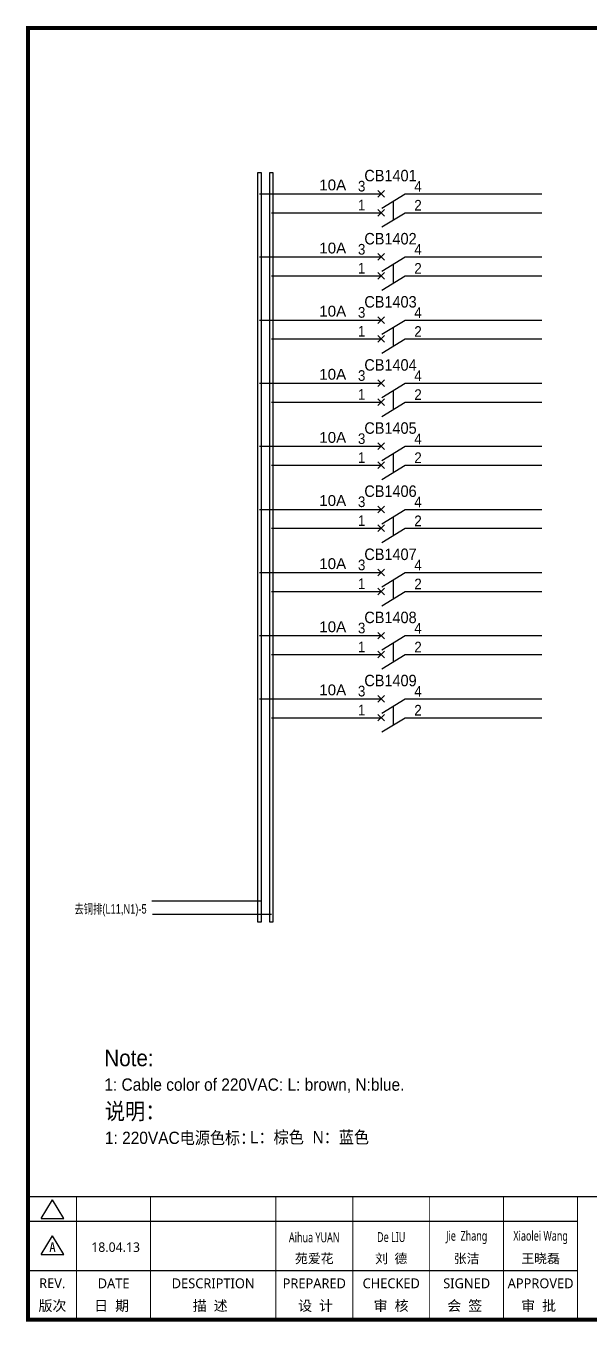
# Model space of a CAD drawing. Extents: x 81437 to 204847, y -54597 to -29444.
# Drawn here: x 101450 to 102826, y -41358 to -38196 of the extents above; entities that cross this region are included whole.
import ezdxf
from ezdxf.enums import TextEntityAlignment as Align

# ---------------------------------------------------------------- set-up
doc = ezdxf.new("R2010")
doc.units = 0
doc.header["$LTSCALE"] = 100
doc.header["$MEASUREMENT"] = 0
doc.layers.add('t', color=1, linetype='Continuous')
doc.layers.add('空气开关', color=7, linetype='Continuous')
doc.styles.add('HZ', font='arial.ttf', dxfattribs={"width": 0.7})
doc.styles.get("Standard").update_dxf_attribs({"font": ''})
doc.styles.add('微软雅黑', font='')
doc.styles.get('Standard').set_extended_font_data('SimSun')
doc.styles.get('微软雅黑').set_extended_font_data('Microsoft YaHei')

# ---------------------------------------------------------------- blocks, each defined once
blk = doc.blocks.new('供电端子')
at = {"style": 'HZ', "width": 0.7}
blk.add_attdef('供电端子', (0, 0), '', height=17, dxfattribs=at)
blk = doc.blocks.new('图框')
at = {"color": 7}
for p, q in [((-6.2, -2970.4), (1334, -2970.4)), ((-6.2, -3090.4), (1334, -3090.4))]:
    blk.add_line(p, q, dxfattribs=at)
at = {"color": 7, "const_width": 3}
blk.add_lwpolyline([(4109.5, -2910.4), (-6.2, -2910.4)], dxfattribs=at)
at = {"layer": 't', "color": 7}
for p, q in [((25.8, -2963.9), (53.7, -2918)), ((81.7, -2963.9), (53.7, -2918)), ((25.8, -2963.9), (81.7, -2963.9)), ((25.8, -3051.8), (53.7, -3006)), ((81.7, -3051.8), (53.7, -3006)), ((25.8, -3051.8), (81.7, -3051.8))]:
    blk.add_line(p, q, dxfattribs=at)
at = {"layer": 't', "color": 7, "const_width": 9.62}
blk.add_lwpolyline([(4109.5, -3210.4), (4109.5, -58.9), (-6.2, -58.9), (-6.2, -3210.4)], close=True, dxfattribs=at)
at = {"layer": 't', "color": 7, "const_width": 2.4}
for points in [[(112.6, -2911.6), (112.6, -3210.4)], [(292.9, -2911.6), (292.9, -3210.4)], [(598.2, -2911.6), (598.2, -3215.3)], [(785.8, -2911.6), (785.8, -3215.3)], [(973.4, -2911.6), (973.4, -3215.3)], [(1153.7, -2911.6), (1153.7, -3215.3)], [(1334, -2911.6), (1334, -3215.3)]]:
    blk.add_lwpolyline(points, dxfattribs=at)
at = {"color": 7, "style": '微软雅黑', "flags": 8}
for tag, p, height in [('DWG.NAME:', (1375.5, -2969.2), 25), ('DWG.NO.:', (3122, -3089.3), 24), ('图纸编号', (3309.2, -3111.3), 24), ('FILENO.:', (3122.5, -3165), 24), ('文档号', (3311.6, -3183), 24)]:
    blk.add_attdef(tag, p, '', height=height, dxfattribs=at)
at = {"color": 7, "style": '微软雅黑', "width": 0.8, "flags": 8}
for tag, p, height in [('PROJECTNAME:', (3119.3, -2971.7), 24), ('PROJECT_NAME', (3324.7, -2969.2), 25)]:
    blk.add_attdef(tag, p, '', height=height, dxfattribs=at)
at = {"color": 7, "style": '微软雅黑', "flags": 8}
for tag, height, width, p in [('RENLIU', 24, 0.7, (692, -3009.2)), ('SHUFENWANG', 24, 0.7, (879.6, -3009.2)), ('FANGHOU', 24, 0.7, (1063.6, -3009.2)), ('DANDANLI', 24, 0.7, (1243.9, -3009.2)), ('#10STATIONONTROLCABINETCOVER', 30, 0.6, (1771.7, -3076)), ('HANGZHOUHOLLYSYSAUTOMATIONCO.,LTD.', 24, 0.7, (2763.9, -3104.6))]:
    blk.add_attdef(tag, text='', height=height, dxfattribs=dict(at, width=width)).set_placement(p, align=Align.MIDDLE)
for tag, p in [('图纸名称:', (1371.6, -3024.8)), ('项目名称', (3272.9, -3045.6))]:
    blk.add_attdef(tag, text='', height=25, dxfattribs=at).set_placement(p, align=Align.BOTTOM_LEFT)
at = {"color": 7, "flags": 8}
blk.add_attdef('A', text='', height=23, dxfattribs=at).set_placement((53.7, -3033.7), align=Align.MIDDLE)
at = {"color": 7, "style": '微软雅黑', "flags": 8}
for tag, height, p in [('设计时间', 23, (207.7, -3033.7)), ('刘仁', 23, (692, -3061.1)), ('王姝芬', 23, (879.6, -3061.1)), ('侯方', 23, (1063.6, -3061.1)), ('李丹丹', 23, (1243.9, -3061.1)), ('PAGEXOFX', 24, (3947.6, -3097.9)), ('REV.', 24, (53.2, -3121.9)), ('DATE', 24, (202.7, -3121.9)), ('DESCRIPTION', 24, (445.6, -3121.9)), ('PREPARED', 24, (692, -3121.9)), ('CHECKED', 24, (879.6, -3121.9)), ('SIGNED', 24, (1063.6, -3121.9)), ('APPROVED', 24, (1243.9, -3121.9)), ('图纸名称', 30, (1771.7, -3153.6)), ('第几页共几页', 24, (3947.6, -3172.9))]:
    blk.add_attdef(tag, text='', height=height, dxfattribs=at).set_placement(p, align=Align.MIDDLE)
at = {"layer": 't', "color": 7, "style": '微软雅黑'}
for s, p in [('版次', (53.7, -3176.5)), ('日  期', (198, -3176.5)), ('描  述', (438.3, -3176.5)), ('设  计', (695.3, -3176.5)), ('审  核', (879.4, -3176.5)), ('会  签', (1058.9, -3176.5)), ('审  批', (1239.1, -3176.5))]:
    blk.add_text(s, height=25, dxfattribs=at).set_placement(p, align=Align.MIDDLE_CENTER)

msp = doc.modelspace()

# ---------------------------------------------------------------- linework, layer by layer
at = {"color": 43}
for p, q in [((102019.5, -38605.2), (102316.2, -38605.2)), ((102374.7, -38605.2), (102708.4, -38605.2)), ((102019.5, -38759.2), (102316.2, -38759.2)), ((102374.7, -38759.2), (102708.4, -38759.2)), ((102019.5, -38913.2), (102316.2, -38913.2)), ((102374.7, -38913.2), (102708.4, -38913.2)), ((102019.5, -39067.2), (102316.2, -39067.2)), ((102374.7, -39067.2), (102708.4, -39067.2)), ((102019.5, -39221.2), (102316.2, -39221.2)), ((102374.7, -39221.2), (102708.4, -39221.2)), ((102019.5, -39375.2), (102316.2, -39375.2)), ((102374.7, -39375.2), (102708.4, -39375.2)), ((102019.5, -39529.2), (102316.2, -39529.2)), ((102374.7, -39529.2), (102708.4, -39529.2)), ((102019.5, -39683.2), (102316.2, -39683.2)), ((102374.7, -39683.2), (102708.4, -39683.2)), ((102019.5, -39837.2), (102316.2, -39837.2)), ((102374.7, -39837.2), (102708.4, -39837.2)), ((101757.3, -40330.2), (102023.8, -40330.2))]:
    msp.add_line(p, q, dxfattribs=at)
at = {"color": 6}
for p, q in [((102324.3, -38613.3), (102308.1, -38597.1)), ((102308.1, -38613.3), (102324.3, -38597.1)), ((102318.3, -38640), (102374.7, -38605.2)), ((102308.1, -38659.4), (102324.3, -38643.2)), ((102324.3, -38659.4), (102308.1, -38643.2)), ((102318.3, -38686.1), (102374.7, -38651.3)), ((102324.3, -38767.3), (102308.1, -38751.1)), ((102308.1, -38767.3), (102324.3, -38751.1)), ((102318.3, -38794), (102374.7, -38759.2)), ((102324.3, -38813.4), (102308.1, -38797.2)), ((102308.1, -38813.4), (102324.3, -38797.2)), ((102318.3, -38840.1), (102374.7, -38805.3)), ((102308.1, -38921.3), (102324.3, -38905.1)), ((102324.3, -38921.3), (102308.1, -38905.1)), ((102318.3, -38948), (102374.7, -38913.2)), ((102308.1, -38967.4), (102324.3, -38951.2)), ((102324.3, -38967.4), (102308.1, -38951.2)), ((102318.3, -38994.1), (102374.7, -38959.3)), ((102324.3, -39075.3), (102308.1, -39059.1)), ((102308.1, -39075.3), (102324.3, -39059.1)), ((102318.3, -39102), (102374.7, -39067.2)), ((102324.3, -39121.4), (102308.1, -39105.2)), ((102308.1, -39121.4), (102324.3, -39105.2)), ((102318.3, -39148.1), (102374.7, -39113.3)), ((102308.1, -39229.3), (102324.3, -39213.1)), ((102324.3, -39229.3), (102308.1, -39213.1)), ((102318.3, -39256), (102374.7, -39221.2)), ((102308.1, -39275.4), (102324.3, -39259.2)), ((102324.3, -39275.4), (102308.1, -39259.2)), ((102318.3, -39302.1), (102374.7, -39267.3)), ((102324.3, -39383.3), (102308.1, -39367.1)), ((102308.1, -39383.3), (102324.3, -39367.1)), ((102318.3, -39410), (102374.7, -39375.2)), ((102324.3, -39429.4), (102308.1, -39413.2)), ((102308.1, -39429.4), (102324.3, -39413.2)), ((102318.3, -39456.1), (102374.7, -39421.3)), ((102324.3, -39537.3), (102308.1, -39521.1)), ((102308.1, -39537.3), (102324.3, -39521.1)), ((102318.3, -39564), (102374.7, -39529.2)), ((102324.3, -39583.4), (102308.1, -39567.2)), ((102308.1, -39583.4), (102324.3, -39567.2)), ((102318.3, -39610.1), (102374.7, -39575.3)), ((102308.1, -39691.3), (102324.3, -39675.1)), ((102324.3, -39691.3), (102308.1, -39675.1)), ((102318.3, -39718), (102374.7, -39683.2)), ((102308.1, -39737.4), (102324.3, -39721.2)), ((102324.3, -39737.4), (102308.1, -39721.2)), ((102318.3, -39764.1), (102374.7, -39729.3)), ((102324.3, -39845.3), (102308.1, -39829.1)), ((102308.1, -39845.3), (102324.3, -39829.1)), ((102318.3, -39872), (102374.7, -39837.2)), ((102324.3, -39891.4), (102308.1, -39875.2)), ((102308.1, -39891.4), (102324.3, -39875.2)), ((102318.3, -39918.1), (102374.7, -39883.3))]:
    msp.add_line(p, q, dxfattribs=at)
at = {"color": 5}
for p, q in [((102049.2, -38651.3), (102316.2, -38651.3)), ((102374.7, -38651.3), (102707.8, -38651.3)), ((102049.2, -38805.3), (102316.2, -38805.3)), ((102374.7, -38805.3), (102707.8, -38805.3)), ((102049.2, -38959.3), (102316.2, -38959.3)), ((102374.7, -38959.3), (102707.8, -38959.3)), ((102049.2, -39113.3), (102316.2, -39113.3)), ((102374.7, -39113.3), (102707.8, -39113.3)), ((102049.2, -39267.3), (102316.2, -39267.3)), ((102374.7, -39267.3), (102707.8, -39267.3)), ((102049.2, -39421.3), (102316.2, -39421.3)), ((102374.7, -39421.3), (102707.8, -39421.3)), ((102049.2, -39575.3), (102316.2, -39575.3)), ((102374.7, -39575.3), (102707.8, -39575.3)), ((102049.2, -39729.3), (102316.2, -39729.3)), ((102374.7, -39729.3), (102707.8, -39729.3)), ((102049.2, -39883.3), (102316.2, -39883.3)), ((102374.7, -39883.3), (102707.8, -39883.3)), ((101758.8, -40362.6), (102049.4, -40362.6))]:
    msp.add_line(p, q, dxfattribs=at)
at = {"color": 43}
msp.add_lwpolyline([(102023.5, -38553.5), (102023.5, -40382.3), (102015.7, -40382.3), (102015.7, -38553.5)], close=True, dxfattribs=at)
at = {"color": 5}
msp.add_lwpolyline([(102052.6, -38553.5), (102052.6, -40382.3), (102044.8, -40382.3), (102044.8, -38553.5)], close=True, dxfattribs=at)
at = {"layer": '空气开关', "color": 6}
for p, q in [((102346.5, -38668.7), (102346.5, -38622.6)), ((102346.5, -38822.7), (102346.5, -38776.6)), ((102346.5, -38976.7), (102346.5, -38930.6)), ((102346.5, -39130.7), (102346.5, -39084.6)), ((102346.5, -39284.7), (102346.5, -39238.6)), ((102346.5, -39438.7), (102346.5, -39392.6)), ((102346.5, -39592.7), (102346.5, -39546.6)), ((102346.5, -39746.7), (102346.5, -39700.6)), ((102346.5, -39900.7), (102346.5, -39854.6))]:
    msp.add_line(p, q, dxfattribs=at)

# ---------------------------------------------------------------- block references
at = {"color": 1}
ref = msp.add_blockref('图框', (101461.3, -38141.5), dxfattribs=at)
ref.add_attrib('DANDANLI', 'Xiaolei Wang', dxfattribs={"color": 7, "height": 24, "style": '微软雅黑', "width": 0.7, "flags": 8}).set_placement((102705.2, -41150.7), align=Align.MIDDLE)
ref.add_attrib('FANGHOU', 'Jie  Zhang', dxfattribs={"color": 7, "height": 24, "style": '微软雅黑', "width": 0.7, "flags": 8}).set_placement((102524.9, -41150.7), align=Align.MIDDLE)
ref.add_attrib('SHUFENWANG', 'De LIU', dxfattribs={"color": 7, "height": 24, "style": '微软雅黑', "width": 0.7, "flags": 8}).set_placement((102341, -41150.7), align=Align.MIDDLE)
ref.add_attrib('RENLIU', 'Aihua YUAN', dxfattribs={"color": 7, "height": 24, "style": '微软雅黑', "width": 0.7, "flags": 8}).set_placement((102153.4, -41150.7), align=Align.MIDDLE)
ref.add_attrib('APPROVED', 'APPROVED', dxfattribs={"color": 7, "height": 24, "style": '微软雅黑'}).set_placement((102705.2, -41263.4), align=Align.MIDDLE)
ref.add_attrib('SIGNED', 'SIGNED', dxfattribs={"color": 7, "height": 24, "style": '微软雅黑'}).set_placement((102524.9, -41263.4), align=Align.MIDDLE)
ref.add_attrib('CHECKED', 'CHECKED', dxfattribs={"color": 7, "height": 24, "style": '微软雅黑'}).set_placement((102341, -41263.4), align=Align.MIDDLE)
ref.add_attrib('PREPARED', 'PREPARED', dxfattribs={"color": 7, "height": 24, "style": '微软雅黑'}).set_placement((102153.4, -41263.4), align=Align.MIDDLE)
ref.add_attrib('DESCRIPTION', 'DESCRIPTION', dxfattribs={"color": 7, "height": 24, "style": '微软雅黑'}).set_placement((101906.9, -41263.4), align=Align.MIDDLE)
ref.add_attrib('DATE', 'DATE', dxfattribs={"color": 7, "height": 24, "style": '微软雅黑', "flags": 8}).set_placement((101664.1, -41263.4), align=Align.MIDDLE)
ref.add_attrib('REV.', 'REV.', dxfattribs={"color": 7, "height": 24, "style": '微软雅黑', "flags": 8}).set_placement((101514.5, -41263.4), align=Align.MIDDLE)
ref.add_attrib('A', 'A', dxfattribs={"color": 7, "height": 23, "flags": 8}).set_placement((101515.1, -41175.2), align=Align.MIDDLE)
ref.add_attrib('设计时间', '18.04.13', dxfattribs={"color": 7, "height": 23, "style": '微软雅黑', "flags": 8}).set_placement((101669, -41175.2), align=Align.MIDDLE)
ref.add_attrib('李丹丹', '王晓磊', dxfattribs={"color": 7, "height": 23, "style": '微软雅黑', "flags": 8}).set_placement((102705.2, -41202.5), align=Align.MIDDLE)
ref.add_attrib('侯方', '张洁', dxfattribs={"color": 7, "height": 23, "style": '微软雅黑', "flags": 8}).set_placement((102524.9, -41202.5), align=Align.MIDDLE)
ref.add_attrib('王姝芬', '刘  德', dxfattribs={"color": 7, "height": 23, "style": '微软雅黑', "flags": 8}).set_placement((102341, -41202.5), align=Align.MIDDLE)
ref.add_attrib('刘仁', '苑爱花', dxfattribs={"color": 7, "height": 23, "style": '微软雅黑', "flags": 8}).set_placement((102153.4, -41202.5), align=Align.MIDDLE)
ref = msp.add_blockref('供电端子', (102339.2, -38574.7), dxfattribs=dict(xscale=0.9349999999976717, yscale=0.9349999999976717))
ref.add_attrib('供电端子', 'CB1401', dxfattribs={"height": 28.05, "style": 'HZ', "width": 0.9}).set_placement((102339.2, -38574.7), align=Align.CENTER)
ref = msp.add_blockref('供电端子', (102198.4, -38596.7), dxfattribs=dict(xscale=0.9349999999976717, yscale=0.9349999999976717))
ref.add_attrib('供电端子', '10A', dxfattribs={"height": 26.4, "style": 'HZ'}).set_placement((102198.4, -38596.7), align=Align.CENTER)
ref = msp.add_blockref('供电端子', (102339.2, -38728.7), dxfattribs=dict(xscale=0.9349999999976717, yscale=0.9349999999976717))
ref.add_attrib('供电端子', 'CB1402', dxfattribs={"height": 28.05, "style": 'HZ', "width": 0.9}).set_placement((102339.2, -38728.7), align=Align.CENTER)
ref = msp.add_blockref('供电端子', (102198.4, -38750.7), dxfattribs=dict(xscale=0.9349999999976717, yscale=0.9349999999976717))
ref.add_attrib('供电端子', '10A', dxfattribs={"height": 26.4, "style": 'HZ'}).set_placement((102198.4, -38750.7), align=Align.CENTER)
ref = msp.add_blockref('供电端子', (102339.2, -38882.7), dxfattribs=dict(xscale=0.9349999999976717, yscale=0.9349999999976717))
ref.add_attrib('供电端子', 'CB1403', dxfattribs={"height": 28.05, "style": 'HZ', "width": 0.9}).set_placement((102339.2, -38882.7), align=Align.CENTER)
ref = msp.add_blockref('供电端子', (102198.4, -38904.7), dxfattribs=dict(xscale=0.9349999999976717, yscale=0.9349999999976717))
ref.add_attrib('供电端子', '10A', dxfattribs={"height": 26.4, "style": 'HZ'}).set_placement((102198.4, -38904.7), align=Align.CENTER)
ref = msp.add_blockref('供电端子', (102339.2, -39036.7), dxfattribs=dict(xscale=0.9349999999976717, yscale=0.9349999999976717))
ref.add_attrib('供电端子', 'CB1404', dxfattribs={"height": 28.05, "style": 'HZ', "width": 0.9}).set_placement((102339.2, -39036.7), align=Align.CENTER)
ref = msp.add_blockref('供电端子', (102198.4, -39058.7), dxfattribs=dict(xscale=0.9349999999976717, yscale=0.9349999999976717))
ref.add_attrib('供电端子', '10A', dxfattribs={"height": 26.4, "style": 'HZ'}).set_placement((102198.4, -39058.7), align=Align.CENTER)
ref = msp.add_blockref('供电端子', (102339.2, -39190.7), dxfattribs=dict(xscale=0.9349999999976717, yscale=0.9349999999976717))
ref.add_attrib('供电端子', 'CB1405', dxfattribs={"height": 28.05, "style": 'HZ', "width": 0.9}).set_placement((102339.2, -39190.7), align=Align.CENTER)
ref = msp.add_blockref('供电端子', (102198.4, -39212.7), dxfattribs=dict(xscale=0.9349999999976717, yscale=0.9349999999976717))
ref.add_attrib('供电端子', '10A', dxfattribs={"height": 26.4, "style": 'HZ'}).set_placement((102198.4, -39212.7), align=Align.CENTER)
ref = msp.add_blockref('供电端子', (102198.4, -39366.7), dxfattribs=dict(xscale=0.9349999999976717, yscale=0.9349999999976717))
ref.add_attrib('供电端子', '10A', dxfattribs={"height": 26.4, "style": 'HZ'}).set_placement((102198.4, -39366.7), align=Align.CENTER)
ref = msp.add_blockref('供电端子', (102339.2, -39344.7), dxfattribs=dict(xscale=0.9349999999976717, yscale=0.9349999999976717))
ref.add_attrib('供电端子', 'CB1406', dxfattribs={"height": 28.05, "style": 'HZ', "width": 0.9}).set_placement((102339.2, -39344.7), align=Align.CENTER)
ref = msp.add_blockref('供电端子', (102198.4, -39520.7), dxfattribs=dict(xscale=0.9349999999976717, yscale=0.9349999999976717))
ref.add_attrib('供电端子', '10A', dxfattribs={"height": 26.4, "style": 'HZ'}).set_placement((102198.4, -39520.7), align=Align.CENTER)
ref = msp.add_blockref('供电端子', (102339.2, -39498.7), dxfattribs=dict(xscale=0.9349999999976717, yscale=0.9349999999976717))
ref.add_attrib('供电端子', 'CB1407', dxfattribs={"height": 28.05, "style": 'HZ', "width": 0.9}).set_placement((102339.2, -39498.7), align=Align.CENTER)
ref = msp.add_blockref('供电端子', (102339.2, -39652.7), dxfattribs=dict(xscale=0.9349999999976717, yscale=0.9349999999976717))
ref.add_attrib('供电端子', 'CB1408', dxfattribs={"height": 28.05, "style": 'HZ', "width": 0.9}).set_placement((102339.2, -39652.7), align=Align.CENTER)
ref = msp.add_blockref('供电端子', (102198.4, -39674.7), dxfattribs=dict(xscale=0.9349999999976717, yscale=0.9349999999976717))
ref.add_attrib('供电端子', '10A', dxfattribs={"height": 26.4, "style": 'HZ'}).set_placement((102198.4, -39674.7), align=Align.CENTER)
ref = msp.add_blockref('供电端子', (102339.2, -39806.7), dxfattribs=dict(xscale=0.9349999999976717, yscale=0.9349999999976717))
ref.add_attrib('供电端子', 'CB1409', dxfattribs={"height": 28.05, "style": 'HZ', "width": 0.9}).set_placement((102339.2, -39806.7), align=Align.CENTER)
ref = msp.add_blockref('供电端子', (102198.4, -39828.7), dxfattribs=dict(xscale=0.9349999999976717, yscale=0.9349999999976717))
ref.add_attrib('供电端子', '10A', dxfattribs={"height": 26.4, "style": 'HZ'}).set_placement((102198.4, -39828.7), align=Align.CENTER)

# ---------------------------------------------------------------- texts
at = {"style": 'HZ', "width": 0.7}
msp.add_text('去铜排(L11,N1)-5', height=23.1, dxfattribs=at).set_placement((101568.7, -40361.4))
at = {"color": 3, "style": 'HZ', "width": 0.9}
for s, height, p in [('Note:', 40, (101641.5, -40733.7)), ('1: Cable color of 220VAC: L: brown, N:blue.', 30, (101641.5, -40793.5)), ('说明：', 40, (101642.9, -40863.6)), ('说明：', 40, (101642.9, -40863.6)), ('1: 220VAC电源色标：', 30, (101642.9, -40923.4)), ('L：棕色', 30, (101996.5, -40921.9)), ('N：蓝色', 30, (102149.2, -40921.9))]:
    msp.add_text(s, height=height, dxfattribs=at).set_placement(p)
at = {"layer": '空气开关', "style": 'HZ', "width": 0.9}
for s, p in [('3', (102259.8, -38599.5)), ('4', (102397.2, -38600)), ('1', (102259.8, -38645.6)), ('2', (102397.2, -38646.1)), ('3', (102259.8, -38753.5)), ('4', (102397.2, -38754)), ('1', (102259.8, -38799.6)), ('2', (102397.2, -38800.1)), ('3', (102259.8, -38907.5)), ('4', (102397.2, -38908)), ('1', (102259.8, -38953.6)), ('2', (102397.2, -38954.1)), ('3', (102259.8, -39061.5)), ('4', (102397.2, -39062)), ('1', (102259.8, -39107.6)), ('2', (102397.2, -39108.1)), ('3', (102259.8, -39215.5)), ('4', (102397.2, -39216)), ('1', (102259.8, -39261.6)), ('2', (102397.2, -39262.1)), ('3', (102259.8, -39369.5)), ('4', (102397.2, -39370)), ('1', (102259.8, -39415.6)), ('2', (102397.2, -39416.1)), ('3', (102259.8, -39523.5)), ('4', (102397.2, -39524)), ('1', (102259.8, -39569.6)), ('2', (102397.2, -39570.1)), ('3', (102259.8, -39677.5)), ('4', (102397.2, -39678)), ('1', (102259.8, -39723.6)), ('2', (102397.2, -39724.1)), ('3', (102259.8, -39831.5)), ('4', (102397.2, -39832)), ('1', (102259.8, -39877.6)), ('2', (102397.2, -39878.1))]:
    msp.add_text(s, height=26, dxfattribs=at).set_placement(p)

doc.saveas('drawing.dxf')
